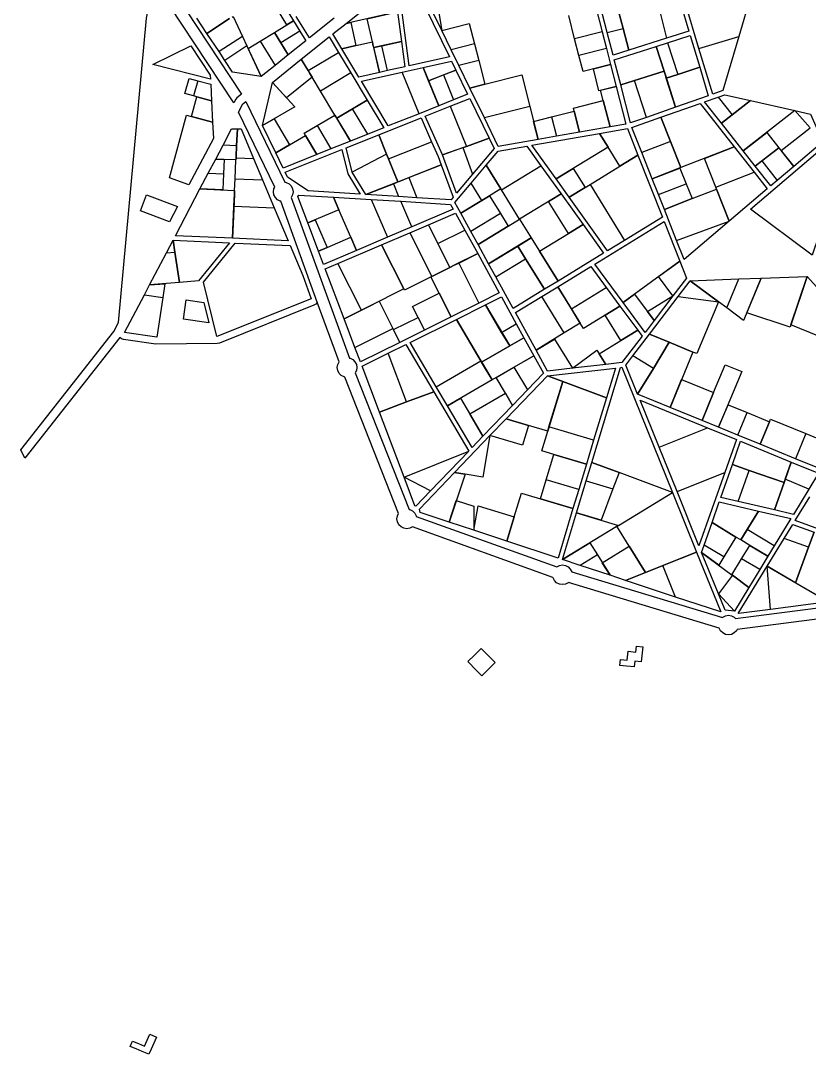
# Model space of a CAD drawing. Header units: inches. Extents: x 479068 to 481072, y 3926601 to 3928387.
# Drawn here: x 479737 to 480301, y 3926926 to 3927664 of the extents above; entities that cross this region are included whole.
import ezdxf

# ---------------------------------------------------------------- set-up
doc = ezdxf.new("R2010")
doc.units = ezdxf.units.IN
doc.header["$MEASUREMENT"] = 0

msp = doc.modelspace()

# ---------------------------------------------------------------- linework, layer by layer
for points in [[(479949.32, 3927462.99), (479949.18, 3927462.67), (479948.16, 3927461.53), (479946.84, 3927460.75), (479879.32, 3927433.7), (479877.66, 3927433.35), (479833.94, 3927432.93), (479810.88, 3927436.33), (479809.37, 3927436.81), (479808.15, 3927437.68), (479740.36, 3927351.52), (479737.36, 3927357.41), (479803.92, 3927442.01), (479807.25, 3927448.35), (479827.24, 3927665.92), (479830.71, 3927682.58), (479831.32, 3927684.13), (479832.41, 3927685.4), (479833.86, 3927686.24), (479835.5, 3927686.55), (479836.28, 3927686.44), (479825.19, 3927703.29)], [(479831.86, 3927707.71), (479895.2, 3927611.49), (479891.84, 3927608.81), (479891.06, 3927607.86), (479889.7, 3927605.29), (479825.19, 3927703.29)], [(480007.01, 3927691.73), (480014.64, 3927697.83), (480043.71, 3927638.22), (480015.05, 3927631.79), (480007.01, 3927691.73)], [(479969.82, 3927662), (480003.98, 3927689.31), (480006.54, 3927670.24)], [(480038.23, 3927657.01), (480025.15, 3927683.84)], [(480033.68, 3927684.27), (480038.23, 3927657.01)], [(480222, 3927644.15), (480212.13, 3927676.91), (480259.34, 3927682.92), (480250.41, 3927652.6)], [(479927.54, 3927660.97), (479920.04, 3927673.14), (479924.85, 3927676.07)], [(479924.85, 3927676.07), (479932.35, 3927663.9)], [(480193.01, 3927674.48), (480208.8, 3927676.49), (480214.78, 3927656.62), (480198.91, 3927651.56)], [(480193.01, 3927674.48), (480198.91, 3927651.56)], [(479870.47, 3927654.97), (479863.27, 3927665.91)], [(479888.44, 3927666.64), (479889.17, 3927667.12), (479895.82, 3927652.78)], [(479961.24, 3927665.73), (479943.73, 3927651.74), (479934.27, 3927667.1)], [(480006.54, 3927670.24), (479969.82, 3927662)], [(479988.65, 3927648.9), (479984.9, 3927665.38), (480006.54, 3927670.24)], [(480006.54, 3927670.24), (480009.36, 3927649.23)], [(480133.17, 3927651.16), (480128.91, 3927667.7)], [(480148.59, 3927672.7), (480152.85, 3927656.16)], [(480156.41, 3927655.64), (480152.88, 3927669.37), (480164.58, 3927670.86)], [(480167.76, 3927658.52), (480164.58, 3927670.86)], [(480164.58, 3927670.86), (480167.76, 3927658.52)], [(479886.62, 3927665.46), (479870.47, 3927654.97)], [(479870.47, 3927654.97), (479886.62, 3927665.46)], [(479918.74, 3927655.63), (479927.54, 3927660.97)], [(479927.54, 3927660.97), (479932.35, 3927663.9)], [(479932.35, 3927663.9), (479927.54, 3927660.97), (479927.54, 3927660.97)], [(479932.35, 3927663.9), (479936.91, 3927656.5)], [(479966.79, 3927644), (479960.47, 3927654.53), (479969.82, 3927662)], [(479969.82, 3927662), (479973.19, 3927662.76), (479976.94, 3927646.28)], [(480038.23, 3927657.01), (480057.81, 3927661.99), (480061.54, 3927647.47)], [(480156.41, 3927655.64), (480167.76, 3927658.52)], [(480167.76, 3927658.52), (480167.76, 3927658.52)], [(480171.78, 3927642.92), (480167.76, 3927658.52)], [(480167.76, 3927658.52), (480171.78, 3927642.92)], [(479879.07, 3927641.9), (479870.47, 3927654.97)], [(479895.82, 3927652.78), (479879.07, 3927641.9)], [(479895.82, 3927652.78), (479898.99, 3927645.96)], [(479908.48, 3927649.38), (479918.74, 3927655.63)], [(479918.74, 3927655.63), (479928.59, 3927639.64)], [(479923.3, 3927648.22), (479918.74, 3927655.63)], [(479936.91, 3927656.5), (479923.3, 3927648.22)], [(479936.91, 3927656.5), (479941.13, 3927649.66), (479928.59, 3927639.64)], [(479937.88, 3927636.48), (479957.85, 3927652.44), (479964.56, 3927641.27)], [(480044.94, 3927643.25), (480038.23, 3927657.01)], [(480152.85, 3927656.16), (480133.17, 3927651.16)], [(480136.27, 3927639.12), (480133.17, 3927651.16)], [(480152.85, 3927656.16), (480155.95, 3927644.12)], [(480171.78, 3927642.92), (480160.6, 3927639.36), (480156.41, 3927655.64)], [(480198.91, 3927651.56), (480171.78, 3927642.92)], [(480199.57, 3927648.31), (480215.73, 3927653.45), (480222.58, 3927630.69)], [(480222, 3927644.15), (480250.41, 3927652.6)], [(480250.41, 3927652.6), (480239.06, 3927614.02), (480231.83, 3927611.49), (480222, 3927644.15)], [(479858.94, 3927646.11), (479872.85, 3927624.98), (479872.98, 3927622.2), (479831.85, 3927632.6), (479858.94, 3927646.11)], [(479898.99, 3927645.96), (479883.16, 3927635.68)], [(479898.99, 3927645.96), (479909.14, 3927624.09)], [(479909.14, 3927624.09), (479899.84, 3927644.13), (479908.48, 3927649.38)], [(479908.48, 3927649.38), (479919.14, 3927632.08)], [(479928.59, 3927639.64), (479923.3, 3927648.22)], [(479976.94, 3927646.28), (479976.94, 3927646.28), (479966.79, 3927644)], [(479966.79, 3927644), (479976.94, 3927646.28)], [(479993.63, 3927626.99), (479978.99, 3927623.71), (479966.79, 3927644)], [(479976.94, 3927646.28), (479988.65, 3927648.9)], [(479988.65, 3927648.9), (479988.65, 3927648.9), (479989.09, 3927646.93)], [(479989.09, 3927646.93), (479988.65, 3927648.9)], [(479989.09, 3927646.93), (479993.63, 3927626.99)], [(479989.58, 3927644.8), (479989.09, 3927646.93)], [(480009.36, 3927649.23), (479989.58, 3927644.8)], [(479989.58, 3927644.8), (479995.5, 3927646.12)], [(479993.63, 3927626.99), (479989.58, 3927644.8)], [(479995.5, 3927646.12), (480009.36, 3927649.23)], [(479999.54, 3927628.32), (479995.5, 3927646.12)], [(480009.36, 3927649.23), (480011.79, 3927631.06), (479999.54, 3927628.32)], [(480061.54, 3927647.47), (480044.94, 3927643.25)], [(480061.54, 3927647.47), (480064.63, 3927635.48)], [(480155.95, 3927644.12), (480136.27, 3927639.12)], [(480155.95, 3927644.12), (480158.89, 3927632.68)], [(480166.08, 3927618.08), (480161.43, 3927636.16), (480191.32, 3927645.68)], [(480191.32, 3927645.68), (480199.57, 3927648.31)], [(480197.05, 3927627.95), (480191.32, 3927645.68)], [(480191.32, 3927645.68), (480197.05, 3927627.95)], [(480199.57, 3927648.31), (480206.88, 3927625.68)], [(479883.16, 3927635.68), (479879.07, 3927641.9)], [(479917.23, 3927619.97), (479937.88, 3927636.48)], [(479928.59, 3927639.64), (479919.14, 3927632.08)], [(479937.88, 3927636.48), (479944.06, 3927626.19)], [(479942.77, 3927628.35), (479937.88, 3927636.48)], [(479942.77, 3927628.35), (479964.56, 3927641.27)], [(479964.56, 3927641.27), (479973.34, 3927626.67)], [(480050.48, 3927631.89), (480044.94, 3927643.25)], [(480158.89, 3927632.68), (480139.22, 3927627.69), (480136.27, 3927639.12)], [(479909.14, 3927624.09), (479888.68, 3927627.31), (479883.16, 3927635.68)], [(479919.14, 3927632.08), (479909.14, 3927624.09)], [(480009.96, 3927627.27), (480024.97, 3927630.63)], [(480024.97, 3927630.63), (480045.19, 3927635.17), (480048.31, 3927628.77)], [(480024.97, 3927630.63), (480036.08, 3927603.21)], [(480028.87, 3927621), (480024.97, 3927630.63)], [(480048.31, 3927628.77), (480028.87, 3927621)], [(480039.47, 3927625.24), (480048.31, 3927628.77)], [(480048.31, 3927628.77), (480056.74, 3927611.47), (480046.68, 3927607.45)], [(480064.63, 3927635.48), (480050.48, 3927631.89)], [(480058.31, 3927615.84), (480050.48, 3927631.89)], [(480064.63, 3927635.48), (480068.99, 3927618.55)], [(480162.91, 3927617.09), (480150.55, 3927613.96), (480146.54, 3927629.54), (480158.89, 3927632.68)], [(480158.89, 3927632.68), (480162.91, 3927617.09)], [(480222.58, 3927630.69), (480228.69, 3927610.4), (480205.35, 3927602.23)], [(480206.88, 3927625.68), (480222.58, 3927630.69)], [(480222.58, 3927630.69), (480206.88, 3927625.68)], [(479860.9, 3927610.3), (479854.76, 3927611.95), (479857.68, 3927622.66), (479863.84, 3927621.11)], [(479945.63, 3927623.59), (479927.32, 3927608.96), (479917.23, 3927619.97)], [(479944.06, 3927626.19), (479942.77, 3927628.35)], [(479945.63, 3927623.59), (479944.06, 3927626.19)], [(479944.06, 3927626.19), (479945.63, 3927623.59), (479945.63, 3927623.59)], [(479951.54, 3927613.75), (479945.63, 3927623.59)], [(479973.34, 3927626.67), (479951.54, 3927613.75)], [(479973.34, 3927626.67), (479985, 3927607.27)], [(480022, 3927597.58), (479999.98, 3927588.78), (479980.78, 3927620.73), (480009.96, 3927627.27)], [(479999.54, 3927628.32), (479993.63, 3927626.99)], [(480022, 3927597.58), (480009.96, 3927627.27)], [(480028.87, 3927621), (480039.47, 3927625.24)], [(480039.47, 3927625.24), (480046.68, 3927607.45)], [(480068.99, 3927618.55), (480095.33, 3927625.25), (480101.13, 3927602.74)], [(480197.05, 3927627.95), (480166.08, 3927618.08)], [(480175.99, 3927621.24), (480197.05, 3927627.95)], [(480197.05, 3927627.95), (480197.05, 3927627.95)], [(480197.77, 3927625.7), (480197.05, 3927627.95)], [(480197.05, 3927627.95), (480197.77, 3927625.7)], [(480197.77, 3927625.7), (480205.35, 3927602.23)], [(480198.63, 3927623.06), (480197.77, 3927625.7)], [(480206.88, 3927625.68), (480198.63, 3927623.06)], [(480198.63, 3927623.06), (480206.88, 3927625.68)], [(480205.35, 3927602.23), (480198.63, 3927623.06)], [(480206.88, 3927625.68), (480206.88, 3927625.68)], [(479863.84, 3927621.11), (479860.9, 3927610.3)], [(479863.84, 3927621.11), (479873.15, 3927618.75), (479873.74, 3927606.85)], [(479917.23, 3927619.97), (479933.3, 3927602.43), (479910.19, 3927589.08)], [(479910.19, 3927589.08), (479917.23, 3927619.97)], [(480036.08, 3927603.21), (480028.87, 3927621)], [(480068.99, 3927618.55), (480068.99, 3927618.55), (480058.31, 3927615.84)], [(480058.31, 3927615.84), (480068.99, 3927618.55)], [(480068.71, 3927594.51), (480058.31, 3927615.84)], [(480153.58, 3927607.06), (480151.73, 3927614.26), (480162.91, 3927617.09)], [(480162.91, 3927617.09), (480169.86, 3927590.11), (480158.46, 3927588.12)], [(480166.08, 3927618.08), (480175.99, 3927621.24)], [(480184.48, 3927594.93), (480173.07, 3927590.94), (480166.08, 3927618.08)], [(480184.48, 3927594.93), (480175.99, 3927621.24)], [(479874.5, 3927591.55), (479859.45, 3927595.6), (479863.28, 3927609.67)], [(479863.28, 3927609.67), (479860.9, 3927610.3)], [(479863.28, 3927609.67), (479863.28, 3927609.67), (479873.74, 3927606.85)], [(479873.74, 3927606.85), (479863.28, 3927609.67)], [(479873.74, 3927606.85), (479874.5, 3927591.55)], [(479961.94, 3927596.44), (479951.54, 3927613.75)], [(479985, 3927607.27), (479963.2, 3927594.34)], [(479974.54, 3927601.07), (479985, 3927607.27)], [(479985, 3927607.27), (479996.86, 3927587.53), (479985.43, 3927582.96)], [(480046.68, 3927607.45), (480036.08, 3927603.21)], [(480044.21, 3927602.91), (480058.19, 3927608.5), (480072.1, 3927579.98)], [(480132.82, 3927599.4), (480132.25, 3927601.63), (480153.58, 3927607.06)], [(480153.58, 3927607.06), (480153.58, 3927607.06), (480158.46, 3927588.12)], [(480158.46, 3927588.12), (480153.58, 3927607.06)], [(480238.01, 3927590.79), (480226.06, 3927605.98), (480235.82, 3927609.39)], [(480235.82, 3927609.39), (480240.51, 3927611.03), (480258.78, 3927606.92)], [(480235.82, 3927609.39), (480245.73, 3927596.79)], [(480245.73, 3927596.79), (480258.78, 3927606.92)], [(480258.78, 3927606.92), (480245.73, 3927596.79)], [(480258.78, 3927606.92), (480290.53, 3927599.77)], [(479949.32, 3927462.99), (479923.17, 3927535.08), (479922.82, 3927535.14), (479920.87, 3927536.13), (479919.32, 3927537.68), (479918.33, 3927539.63), (479917.99, 3927541.8), (479918.33, 3927543.96), (479918.93, 3927545.14), (479893.03, 3927598.71), (479896.08, 3927604.52), (479898.26, 3927606.26), (479926.13, 3927548.61), (479927.15, 3927548.45), (479929.1, 3927547.46), (479930.65, 3927545.91), (479931.64, 3927543.96), (479931.99, 3927541.8), (479931.64, 3927539.63), (479930.7, 3927537.78), (479972.38, 3927422.9), (479972.72, 3927422.85), (479974.67, 3927421.85), (479976.22, 3927420.3), (479977.21, 3927418.35), (479977.56, 3927416.19), (479977.21, 3927414.03), (479976.37, 3927412.36), (480014.87, 3927314.8), (480015.39, 3927314.71), (480017.34, 3927313.72), (480018.89, 3927312.17), (480019.89, 3927310.22), (480019.94, 3927309.9), (480120.37, 3927273.86), (480122.24, 3927274.81), (480124.41, 3927275.16), (480126.57, 3927274.81), (480128.52, 3927273.82), (480130.07, 3927272.27), (480131.06, 3927270.32), (480238.82, 3927237.7), (480239, 3927237.88), (480240.95, 3927238.88), (480243.12, 3927239.22), (480245.28, 3927238.88), (480247.23, 3927237.88), (480248.2, 3927236.91), (480334.75, 3927248.09)], [(479963.2, 3927594.34), (479974.54, 3927601.07)], [(479985.43, 3927582.96), (479974.54, 3927601.07)], [(480036.08, 3927603.21), (480022, 3927597.58)], [(480038.81, 3927568.18), (480026.49, 3927595.82), (480044.21, 3927602.91)], [(480044.21, 3927602.91), (480055.84, 3927574.22)], [(480101.13, 3927602.74), (480068.71, 3927594.51)], [(480101.13, 3927602.74), (480107.19, 3927579.21)], [(480116.6, 3927595.28), (480132.82, 3927599.4)], [(480132.82, 3927599.4), (480132.82, 3927599.4), (480136.7, 3927584.34)], [(480136.7, 3927584.34), (480132.82, 3927599.4)], [(480205.35, 3927602.23), (480184.48, 3927594.93)], [(480194.87, 3927595.07), (480222.75, 3927604.82), (480247.12, 3927573.85)], [(480290.53, 3927599.77), (480253.54, 3927571.05)], [(480301.43, 3927587.52), (480290.53, 3927599.77)], [(480290.53, 3927599.77), (480301.61, 3927597.27), (480310.4, 3927577.43)], [(479874.5, 3927591.55), (479875.07, 3927579.9), (479857.59, 3927546.63), (479843.68, 3927551.86), (479855.85, 3927596.56), (479874.5, 3927591.55)], [(479910.19, 3927589.08), (479918.47, 3927593.87), (479929.33, 3927575.33)], [(479949.17, 3927589.06), (479961.94, 3927596.44)], [(479961.94, 3927596.44), (479961.94, 3927596.44), (479962.59, 3927595.36)], [(479962.59, 3927595.36), (479961.94, 3927596.44)], [(479962.59, 3927595.36), (479973.03, 3927578)], [(479963.2, 3927594.34), (479962.59, 3927595.36)], [(479973.03, 3927578), (479963.2, 3927594.34)], [(479993.21, 3927582.51), (480023.41, 3927594.59), (480031, 3927577.54)], [(480107.19, 3927579.21), (480078.59, 3927574.24), (480068.71, 3927594.51)], [(480107.19, 3927579.21), (480103.88, 3927592.04), (480116.6, 3927595.28)], [(480116.6, 3927595.28), (480120.15, 3927581.47)], [(480181.19, 3927569.82), (480174.09, 3927587.8), (480194.87, 3927595.07)], [(480201.69, 3927577.82), (480194.87, 3927595.07)], [(480194.87, 3927595.07), (480201.69, 3927577.82)], [(480245.73, 3927596.79), (480238.01, 3927590.79)], [(480238.01, 3927590.79), (480245.73, 3927596.79)], [(480245.73, 3927596.79), (480245.73, 3927596.79)], [(479881.95, 3927575.16), (479888.05, 3927586.76), (479892.22, 3927586.69)], [(479891.67, 3927574.72), (479892.22, 3927586.69)], [(479892.22, 3927586.69), (479891.67, 3927574.72)], [(479892.22, 3927586.69), (479894.81, 3927586.65), (479903.73, 3927565.49)], [(479919.56, 3927569.68), (479910.19, 3927589.08)], [(479940.97, 3927582.05), (479939.98, 3927583.75), (479949.17, 3927589.06)], [(479949.17, 3927589.06), (479958.94, 3927572.36)], [(480158.46, 3927588.12), (480136.7, 3927584.34)], [(480151.03, 3927583.48), (480170.86, 3927586.93), (480178.39, 3927567.87)], [(480253.54, 3927571.05), (480238.01, 3927590.79)], [(480289.69, 3927559.85), (480280.62, 3927571.36), (480301.43, 3927587.52)], [(479929.33, 3927575.33), (479940.97, 3927582.05)], [(479940.97, 3927582.05), (479940.97, 3927582.05), (479948.98, 3927568.38)], [(479948.98, 3927568.38), (479940.97, 3927582.05)], [(479973.03, 3927578), (479958.94, 3927572.36)], [(479974.26, 3927555.85), (479970.03, 3927573.24), (479993.21, 3927582.51)], [(479985.43, 3927582.96), (479973.03, 3927578)], [(479998.86, 3927568.57), (479993.21, 3927582.51)], [(479993.21, 3927582.51), (479998.86, 3927568.57)], [(480000.21, 3927565.23), (480031, 3927577.54)], [(480031, 3927577.54), (480035.73, 3927566.95), (480037.9, 3927560.98)], [(480055.84, 3927574.22), (480072.1, 3927579.98)], [(480072.1, 3927579.98), (480055.84, 3927574.22)], [(480072.1, 3927579.98), (480075.68, 3927572.64), (480060.25, 3927554.33)], [(480119.89, 3927551), (480102.61, 3927575.07), (480151.03, 3927583.48)], [(480120.15, 3927581.47), (480107.19, 3927579.21)], [(480136.7, 3927584.34), (480120.15, 3927581.47)], [(480157.07, 3927573.73), (480151.03, 3927583.48)], [(480151.03, 3927583.48), (480157.07, 3927573.73), (480157.07, 3927573.73)], [(480201.69, 3927577.82), (480181.19, 3927569.82)], [(480201.69, 3927577.82), (480201.69, 3927577.82)], [(480209.12, 3927559.03), (480201.69, 3927577.82)], [(480201.69, 3927577.82), (480209.12, 3927559.03)], [(480253.54, 3927571.05), (480270.5, 3927584.22), (480279.16, 3927573.22)], [(480310.4, 3927577.43), (480289.69, 3927559.85)], [(479876.7, 3927565.16), (479881.95, 3927575.16)], [(479891.67, 3927574.72), (479881.95, 3927575.16)], [(479891.67, 3927574.72), (479891.32, 3927567.05)], [(479891.32, 3927567.05), (479891.67, 3927574.72)], [(479891.67, 3927574.72), (479891.67, 3927574.72)], [(479929.33, 3927575.33), (479929.33, 3927575.33), (479919.56, 3927569.68)], [(479919.56, 3927569.68), (479929.33, 3927575.33)], [(479948.98, 3927568.38), (479924.86, 3927558.73), (479919.56, 3927569.68)], [(479971.15, 3927554.59), (479979.85, 3927540.07), (479942.74, 3927542.36), (479928.02, 3927552.2), (479926.3, 3927555.75), (479966.91, 3927572), (479971.15, 3927554.59)], [(479958.94, 3927572.36), (479948.98, 3927568.38)], [(480054.51, 3927573.75), (480038.81, 3927568.18)], [(480038.81, 3927568.18), (480053.32, 3927573.33)], [(480053.32, 3927573.33), (480054.51, 3927573.75)], [(480053.32, 3927573.33), (480060.25, 3927554.33)], [(480055.84, 3927574.22), (480054.51, 3927573.75)], [(480054.51, 3927573.75), (480055.84, 3927574.22)], [(480055.84, 3927574.22), (480055.84, 3927574.22)], [(480069.98, 3927560.74), (480078.52, 3927570.88), (480098.98, 3927574.44), (480109.1, 3927560.34)], [(480157.07, 3927573.73), (480119.89, 3927551)], [(480165.57, 3927560.03), (480157.07, 3927573.73)], [(480188.62, 3927551.04), (480181.19, 3927569.82)], [(480247.12, 3927573.85), (480209.12, 3927559.03)], [(480234.03, 3927545.09), (480225.93, 3927565.59), (480247.12, 3927573.85)], [(480247.12, 3927573.85), (480261.36, 3927555.76)], [(480262.2, 3927560.05), (480253.54, 3927571.05)], [(480258.84, 3927529.33), (480311.8, 3927574.27), (480321.66, 3927552), (480302.92, 3927496.49), (480258.84, 3927529.33)], [(480279.16, 3927573.22), (480262.2, 3927560.05)], [(480267.01, 3927563.78), (480279.16, 3927573.22)], [(480279.16, 3927573.22), (480289.69, 3927559.85)], [(479871.36, 3927555), (479876.7, 3927565.16)], [(479882.83, 3927564.88), (479876.7, 3927565.16)], [(479876.7, 3927565.16), (479882.83, 3927564.88), (479882.83, 3927564.88)], [(479882.83, 3927564.88), (479882.35, 3927554.51)], [(479891.2, 3927564.51), (479882.83, 3927564.88)], [(479890.59, 3927551.11), (479891.2, 3927564.51)], [(479891.2, 3927564.51), (479891.25, 3927565.45)], [(479891.25, 3927565.45), (479891.2, 3927564.51), (479891.2, 3927564.51)], [(479891.32, 3927567.05), (479891.25, 3927565.45)], [(479891.25, 3927565.45), (479891.27, 3927566.05)], [(479891.27, 3927566.05), (479891.32, 3927567.05)], [(479891.27, 3927566.05), (479903.73, 3927565.49)], [(479903.73, 3927565.49), (479910.17, 3927550.22)], [(479998.86, 3927568.57), (479974.26, 3927555.85)], [(479998.86, 3927568.57), (479998.86, 3927568.57)], [(479999.48, 3927567.04), (479998.86, 3927568.57)], [(479998.86, 3927568.57), (479999.48, 3927567.04)], [(479999.48, 3927567.04), (480006.86, 3927548.83)], [(480000.21, 3927565.23), (479999.48, 3927567.04)], [(480006.86, 3927548.83), (480000.21, 3927565.23)], [(480060.25, 3927554.33), (480048.81, 3927540.75), (480038.81, 3927568.18)], [(480165.57, 3927560.03), (480178.39, 3927567.87)], [(480178.39, 3927567.87), (480165.57, 3927560.03), (480165.57, 3927560.03)], [(480178.39, 3927567.87), (480195.89, 3927523.61), (480168.87, 3927507.09)], [(480262.2, 3927560.05), (480267.01, 3927563.78)], [(480267.01, 3927563.78), (480277.95, 3927549.88)], [(479865.49, 3927543.83), (479871.36, 3927555)], [(479871.36, 3927555), (479882.35, 3927554.51)], [(479983.87, 3927539.82), (479974.26, 3927555.85)], [(480037.9, 3927560.98), (480007.83, 3927549.21)], [(480014.75, 3927551.92), (480037.9, 3927560.98)], [(480037.9, 3927560.98), (480046.34, 3927537.82), (480044.87, 3927536.07), (480020.45, 3927537.57)], [(480059.25, 3927548), (480069.98, 3927560.74)], [(480080.42, 3927543.89), (480069.98, 3927560.74)], [(480069.98, 3927560.74), (480080.42, 3927543.89), (480080.42, 3927543.89)], [(480080.91, 3927543.1), (480109.1, 3927560.34)], [(480109.1, 3927560.34), (480123.46, 3927540.35)], [(480119.89, 3927551), (480132.15, 3927558.5), (480140.65, 3927544.79)], [(480144.17, 3927546.95), (480165.57, 3927560.03)], [(480209.12, 3927559.03), (480188.62, 3927551.04)], [(480188.62, 3927551.04), (480208.42, 3927558.76), (480212.86, 3927547.54)], [(480234.03, 3927545.09), (480261.36, 3927555.76)], [(480261.36, 3927555.76), (480270.78, 3927543.8), (480243.65, 3927520.77)], [(480277.95, 3927549.88), (480273.3, 3927545.94), (480262.2, 3927560.05)], [(480289.69, 3927559.85), (480277.95, 3927549.88)], [(479882.35, 3927554.51), (479881.83, 3927543.1), (479865.49, 3927543.83)], [(479890.21, 3927542.72), (479890.59, 3927551.11)], [(479890.59, 3927551.11), (479910.17, 3927550.22)], [(479910.17, 3927550.22), (479918.59, 3927530.28)], [(480005.94, 3927548.47), (479983.87, 3927539.82)], [(479983.87, 3927539.82), (480003.63, 3927547.56)], [(480003.63, 3927547.56), (480005.94, 3927548.47)], [(480003.63, 3927547.56), (480007.27, 3927538.38)], [(480006.86, 3927548.83), (480005.94, 3927548.47)], [(480005.94, 3927548.47), (480006.86, 3927548.83)], [(480006.86, 3927548.83), (480007.83, 3927549.21)], [(480007.83, 3927549.21), (480006.86, 3927548.83)], [(480006.86, 3927548.83), (480006.86, 3927548.83)], [(480007.83, 3927549.21), (480014.75, 3927551.92)], [(480014.75, 3927551.92), (480020.45, 3927537.57)], [(480051.86, 3927526.43), (480047.6, 3927534.17), (480059.25, 3927548)], [(480066.91, 3927535.63), (480059.25, 3927548)], [(480129.32, 3927537.87), (480119.89, 3927551)], [(480193.06, 3927539.81), (480188.62, 3927551.04)], [(480193.06, 3927539.81), (480212.86, 3927547.54)], [(480212.86, 3927547.54), (480217.06, 3927536.91)], [(479888.65, 3927508.53), (479847.91, 3927510.37), (479865.49, 3927543.83)], [(479865.49, 3927543.83), (479890.21, 3927542.72)], [(479890.21, 3927542.72), (479890.21, 3927542.72), (479890.07, 3927539.75)], [(479890.07, 3927539.75), (479890.21, 3927542.72)], [(480080.42, 3927543.89), (480070.4, 3927537.76)], [(480080.91, 3927543.1), (480080.42, 3927543.89)], [(480093.84, 3927522.24), (480080.91, 3927543.1)], [(480123.46, 3927540.35), (480093.85, 3927522.25)], [(480128.78, 3927511.86), (480114.51, 3927534.88), (480123.46, 3927540.35)], [(480123.46, 3927540.35), (480139.3, 3927518.3)], [(480140.65, 3927544.79), (480140.65, 3927544.79), (480129.32, 3927537.87)], [(480129.32, 3927537.87), (480140.65, 3927544.79)], [(480140.65, 3927544.79), (480144.17, 3927546.95)], [(480144.17, 3927546.95), (480168.87, 3927507.09)], [(480217.06, 3927536.91), (480234.56, 3927543.74)], [(480234.56, 3927543.74), (480234.03, 3927545.09)], [(480234.56, 3927543.74), (480234.56, 3927543.74), (480243.65, 3927520.77)], [(480243.65, 3927520.77), (480234.56, 3927543.74)], [(479822.87, 3927528.16), (479827.25, 3927539.63), (479849.52, 3927531.26), (479843.76, 3927520.31), (479822.87, 3927528.16)], [(479890.07, 3927539.75), (479888.65, 3927508.53)], [(479889.7, 3927531.58), (479890.07, 3927539.75)], [(479942.53, 3927519.5), (479935.38, 3927538.38), (479936.19, 3927539.45), (479960.92, 3927537.93)], [(479964.79, 3927529), (479960.92, 3927537.93)], [(479960.92, 3927537.93), (479964.79, 3927529), (479964.79, 3927529)], [(479960.92, 3927537.93), (479987.77, 3927536.28)], [(480007.27, 3927538.38), (479983.87, 3927539.82)], [(479987.77, 3927536.28), (479999.45, 3927509.27)], [(479987.77, 3927536.28), (480009.06, 3927534.97)], [(480020.45, 3927537.57), (480007.27, 3927538.38)], [(480016.95, 3927516.74), (480009.06, 3927534.97)], [(480009.06, 3927534.97), (480044.58, 3927532.78), (480046.47, 3927529.34), (480016.95, 3927516.74)], [(480066.91, 3927535.63), (480051.86, 3927526.43)], [(480051.86, 3927526.43), (480066.91, 3927535.63)], [(480066.91, 3927535.63), (480070.4, 3927537.76)], [(480070.4, 3927537.76), (480066.91, 3927535.63)], [(480066.91, 3927535.63), (480066.91, 3927535.63)], [(480070.4, 3927537.76), (480072.28, 3927538.92), (480080.16, 3927526.21)], [(480168.87, 3927507.09), (480156.75, 3927499.68), (480129.32, 3927537.87)], [(480197.26, 3927529.19), (480193.06, 3927539.81)], [(480217.06, 3927536.91), (480217.06, 3927536.91), (480197.26, 3927529.19)], [(480197.26, 3927529.19), (480217.06, 3927536.91)], [(479888.65, 3927508.53), (479889.7, 3927531.58)], [(479918.59, 3927530.28), (479928.52, 3927506.74), (479888.65, 3927508.53)], [(479889.7, 3927531.58), (479918.59, 3927530.28)], [(479964.79, 3927529), (479942.53, 3927519.5)], [(479973.33, 3927509.25), (479964.79, 3927529)], [(480028.68, 3927518.16), (480048.07, 3927526.43), (480054.65, 3927514.45)], [(480059.06, 3927513.3), (480051.86, 3927526.43)], [(480080.16, 3927526.21), (480059.06, 3927513.3)], [(480080.16, 3927526.21), (480085.7, 3927517.27)], [(480206.01, 3927507.06), (480197.26, 3927529.19)], [(479942.53, 3927519.5), (479947.8, 3927521.75), (479956.34, 3927502)], [(479950.15, 3927499.36), (479942.53, 3927519.5)], [(480015.32, 3927512.45), (480028.68, 3927518.16)], [(480028.68, 3927518.16), (480044.03, 3927487.7)], [(480035.38, 3927504.87), (480028.68, 3927518.16)], [(480085.7, 3927517.27), (480093.84, 3927522.24)], [(480093.84, 3927522.24), (480093.85, 3927522.25)], [(480093.85, 3927522.25), (480093.84, 3927522.24), (480093.84, 3927522.24)], [(480093.85, 3927522.25), (480093.86, 3927522.26), (480102.15, 3927508.89)], [(480139.3, 3927518.3), (480153.91, 3927497.94), (480121.29, 3927478)], [(480128.78, 3927511.86), (480139.3, 3927518.3)], [(480139.3, 3927518.3), (480128.78, 3927511.86), (480128.78, 3927511.86)], [(480167.78, 3927462.65), (480147.5, 3927490.15), (480197.13, 3927520.49), (480208.33, 3927492.16)], [(480206.01, 3927507.06), (480243.65, 3927520.77)], [(480243.65, 3927520.77), (480211.4, 3927493.41), (480206.01, 3927507.06)], [(479995.21, 3927503.87), (480015.32, 3927512.45)], [(480016.95, 3927516.74), (479999.45, 3927509.27)], [(480015.32, 3927512.45), (480031.04, 3927481.24)], [(480035.38, 3927504.87), (480054.65, 3927514.45)], [(480054.65, 3927514.45), (480063.91, 3927497.59)], [(480064.13, 3927504.08), (480059.06, 3927513.3)], [(480085.7, 3927517.27), (480085.7, 3927517.27), (480064.13, 3927504.08)], [(480064.13, 3927504.08), (480085.7, 3927517.27)], [(480121.29, 3927478), (480108.13, 3927499.24), (480128.78, 3927511.86)], [(479841.47, 3927498.12), (479846.21, 3927507.14)], [(479847.5, 3927498.6), (479846.21, 3927507.14)], [(479846.21, 3927507.14), (479847.5, 3927498.6)], [(479846.21, 3927507.14), (479886.59, 3927505.32), (479864.45, 3927478.05), (479850.77, 3927476.96)], [(479877.47, 3927438.34), (479868.06, 3927477.24), (479890.71, 3927505.14), (479929.94, 3927503.37), (479938.95, 3927482.01), (479944.98, 3927465.39), (479877.47, 3927438.34)], [(479956.34, 3927502), (479973.33, 3927509.25)], [(479964.01, 3927490.55), (479995.21, 3927503.87)], [(479973.33, 3927509.25), (479973.33, 3927509.25), (479977.39, 3927499.86)], [(479977.39, 3927499.86), (479973.33, 3927509.25)], [(479999.45, 3927509.27), (479977.39, 3927499.86)], [(480011.11, 3927472.33), (479995.21, 3927503.87)], [(479995.21, 3927503.87), (480011.11, 3927472.33), (480011.11, 3927472.33)], [(480044.03, 3927487.7), (480035.38, 3927504.87)], [(480071.71, 3927490.28), (480064.13, 3927504.08)], [(480102.15, 3927508.89), (480071.71, 3927490.28)], [(480092.49, 3927502.98), (480102.15, 3927508.89)], [(480102.15, 3927508.89), (480121.29, 3927478)], [(479829.46, 3927475.26), (479841.47, 3927498.12)], [(479841.47, 3927498.12), (479847.5, 3927498.6)], [(479847.5, 3927498.6), (479847.5, 3927498.6)], [(479850.77, 3927476.96), (479847.5, 3927498.6)], [(479847.5, 3927498.6), (479850.77, 3927476.96)], [(479956.34, 3927502), (479956.34, 3927502), (479950.15, 3927499.36)], [(479950.15, 3927499.36), (479956.34, 3927502)], [(479977.39, 3927499.86), (479953.78, 3927489.78), (479950.15, 3927499.36)], [(480063.91, 3927497.59), (480047.19, 3927489.27)], [(480050.35, 3927490.84), (480063.91, 3927497.59)], [(480063.91, 3927497.59), (480079.33, 3927469.53), (480064.75, 3927462.28)], [(480071.71, 3927490.28), (480092.49, 3927502.98)], [(480098.08, 3927493.96), (480092.49, 3927502.98)], [(480092.49, 3927502.98), (480098.08, 3927493.96)], [(479968.42, 3927451.11), (479954.95, 3927486.69), (479964.01, 3927490.55)], [(479980.78, 3927457.26), (479964.01, 3927490.55)], [(480044.03, 3927487.7), (480047.19, 3927489.27)], [(480047.19, 3927489.27), (480044.03, 3927487.7)], [(480047.19, 3927489.27), (480050.35, 3927490.84)], [(480050.35, 3927490.84), (480064.75, 3927462.28)], [(480076.83, 3927480.97), (480071.71, 3927490.28)], [(480076.83, 3927480.97), (480098.08, 3927493.96)], [(480098.08, 3927493.96), (480098.08, 3927493.96)], [(480111.64, 3927472.09), (480098.08, 3927493.96)], [(480098.08, 3927493.96), (480111.64, 3927472.09)], [(480121.06, 3927473.98), (480144.66, 3927488.41), (480155.8, 3927473.31)], [(480208.33, 3927492.16), (480167.78, 3927462.65)], [(480203.34, 3927467.36), (480193.18, 3927481.14), (480208.33, 3927492.16)], [(480208.33, 3927492.16), (480213.08, 3927480.13), (480203.34, 3927467.36)], [(480030.76, 3927481.11), (480011.51, 3927471.53), (480011.11, 3927472.33)], [(480036.37, 3927469.29), (480030.49, 3927480.97), (480030.76, 3927481.11)], [(480031.04, 3927481.24), (480030.76, 3927481.11)], [(480030.76, 3927481.11), (480031.04, 3927481.24)], [(480031.04, 3927481.24), (480044.03, 3927487.7)], [(480044.03, 3927487.7), (480031.04, 3927481.24)], [(480031.04, 3927481.24), (480031.04, 3927481.24)], [(480044.03, 3927487.7), (480044.03, 3927487.7)], [(480299.38, 3927481.28), (480287.2, 3927445.05), (480256.17, 3927455.34), (480266.44, 3927480.09)], [(480266.44, 3927480.09), (480299.38, 3927481.28)], [(480308.09, 3927438.3), (480287.74, 3927446.64), (480299.38, 3927481.28)], [(480299.38, 3927481.28), (480317.56, 3927461.11)], [(479825.78, 3927468.26), (479829.46, 3927475.26)], [(479850.77, 3927476.96), (479829.46, 3927475.26)], [(479829.46, 3927475.26), (479840.39, 3927476.13), (479838.92, 3927466.32)], [(480111.64, 3927472.09), (480089.23, 3927458.39), (480076.83, 3927480.97)], [(480109.62, 3927466.99), (480121.06, 3927473.98)], [(480121.29, 3927478), (480111.64, 3927472.09)], [(480121.06, 3927473.98), (480136.03, 3927449.82)], [(480130.91, 3927458.09), (480121.06, 3927473.98)], [(480207.26, 3927467.03), (480215.82, 3927478.25)], [(480215.82, 3927478.25), (480250.51, 3927479.51)], [(480235.89, 3927463.26), (480215.82, 3927478.25)], [(480215.82, 3927478.25), (480235.89, 3927463.26)], [(480266.44, 3927480.09), (480253.88, 3927449.83), (480241.9, 3927458.77)], [(480241.9, 3927458.77), (480250.51, 3927479.51)], [(480250.51, 3927479.51), (480266.44, 3927480.09)], [(479838.92, 3927466.32), (479834.67, 3927437.88), (479811.61, 3927441.28), (479825.78, 3927468.26)], [(479825.78, 3927468.26), (479838.92, 3927466.32)], [(480011.11, 3927472.33), (479986.02, 3927459.86)], [(480021.33, 3927452.05), (480017.39, 3927459.86), (480036.37, 3927469.29)], [(480036.37, 3927469.29), (480036.37, 3927469.29), (480044.88, 3927452.4)], [(480044.88, 3927452.4), (480036.37, 3927469.29)], [(480069.49, 3927460.94), (480080.92, 3927466.63), (480091.47, 3927447.43)], [(480105.61, 3927428.56), (480090.82, 3927455.49), (480109.62, 3927466.99)], [(480125.79, 3927440.89), (480109.62, 3927466.99)], [(480130.91, 3927458.09), (480155.8, 3927473.31)], [(480155.8, 3927473.31), (480165.55, 3927460.09)], [(480167.78, 3927462.65), (480176.01, 3927468.64), (480189.93, 3927449.78)], [(480189.93, 3927449.78), (480185.16, 3927456.25), (480203.34, 3927467.36)], [(480186.65, 3927440.01), (480207.26, 3927467.03)], [(480203.34, 3927467.36), (480189.93, 3927449.78)], [(480207.26, 3927467.03), (480235.89, 3927463.26)], [(479868.14, 3927462.77), (479871.69, 3927448.12), (479853.66, 3927450.78), (479855.72, 3927464.6), (479868.14, 3927462.77)], [(479964.84, 3927420.21), (479949.32, 3927462.99), (479949.32, 3927462.99)], [(479964.84, 3927420.21), (479949.32, 3927462.99)], [(479980.78, 3927457.26), (479986.02, 3927459.86)], [(479986.02, 3927459.86), (479980.78, 3927457.26)], [(479986.02, 3927459.86), (479993.48, 3927463.57), (480003.34, 3927444.01)], [(480064.75, 3927462.28), (480044.88, 3927452.4)], [(480048.69, 3927450.6), (480069.49, 3927460.94)], [(480069.49, 3927460.94), (480086.77, 3927431.62)], [(480081.03, 3927441.36), (480069.49, 3927460.94)], [(480165.55, 3927460.09), (480139.53, 3927444.18), (480137.23, 3927447.89)], [(480166.19, 3927435.58), (480155, 3927453.64), (480165.55, 3927460.09)], [(480165.55, 3927460.09), (480178.21, 3927442.93)], [(480189.93, 3927449.78), (480183.5, 3927441.34), (480167.78, 3927462.65)], [(480235.89, 3927463.26), (480220.49, 3927426.15), (480217.74, 3927427.28)], [(480235.89, 3927463.26), (480235.89, 3927463.26)], [(480235.89, 3927463.26), (480235.89, 3927463.26)], [(480235.89, 3927463.26), (480235.89, 3927463.26)], [(480241.9, 3927458.77), (480235.89, 3927463.26)], [(479980.78, 3927457.26), (479968.42, 3927451.11)], [(479968.42, 3927451.11), (479980.78, 3927457.26)], [(479980.78, 3927457.26), (479980.78, 3927457.26)], [(480008.28, 3927434.2), (480003.7, 3927443.28), (480021.33, 3927452.05)], [(480021.33, 3927452.05), (480021.33, 3927452.05), (480025.91, 3927442.96)], [(480025.91, 3927442.96), (480021.33, 3927452.05)], [(480044.88, 3927452.4), (480025.91, 3927442.96)], [(480136.03, 3927449.82), (480130.91, 3927458.09)], [(479976.22, 3927430.53), (479968.42, 3927451.11)], [(480034.25, 3927402.51), (480015.6, 3927434.15), (480048.69, 3927450.6)], [(480066.12, 3927421.04), (480048.69, 3927450.6)], [(480048.69, 3927450.6), (480066.12, 3927421.04)], [(480081.03, 3927441.36), (480091.47, 3927447.43)], [(480091.47, 3927447.43), (480096.91, 3927437.52)], [(480137.23, 3927447.89), (480125.79, 3927440.89)], [(480137.23, 3927447.89), (480136.03, 3927449.82)], [(480136.03, 3927449.82), (480137.23, 3927447.89), (480137.23, 3927447.89)], [(479976.22, 3927430.53), (480003.34, 3927444.01)], [(480003.34, 3927444.01), (480008.28, 3927434.2)], [(480025.91, 3927442.96), (480008.28, 3927434.2)], [(480086.77, 3927431.62), (480081.03, 3927441.36)], [(480086.77, 3927431.62), (480096.91, 3927437.52)], [(480096.91, 3927437.52), (480086.77, 3927431.62)], [(480096.91, 3927437.52), (480103.96, 3927424.68)], [(480125.79, 3927440.89), (480105.61, 3927428.56)], [(480178.21, 3927442.93), (480181.41, 3927438.6), (480167, 3927419.71), (480155.51, 3927418.4)], [(480166.19, 3927435.58), (480178.21, 3927442.93)], [(480178.21, 3927442.93), (480166.19, 3927435.58), (480166.19, 3927435.58)], [(480174.79, 3927424.46), (480186.65, 3927440.01)], [(480200.78, 3927434.22), (480186.65, 3927440.01)], [(480186.65, 3927440.01), (480200.78, 3927434.22)], [(480008.28, 3927434.2), (479980.13, 3927420.2), (479976.22, 3927430.53)], [(479999.99, 3927426.39), (480012.62, 3927432.67), (480032.55, 3927398.86)], [(480086.77, 3927431.62), (480066.74, 3927419.97)], [(480066.74, 3927419.97), (480086.77, 3927431.62)], [(480086.77, 3927431.62), (480086.77, 3927431.62)], [(480105.61, 3927428.56), (480118.67, 3927436.54), (480131.6, 3927415.66)], [(480155.51, 3927418.4), (480150.72, 3927426.12), (480166.19, 3927435.58)], [(480189.41, 3927415.64), (480200.78, 3927434.22)], [(480200.78, 3927434.22), (480189.41, 3927415.64)], [(480200.78, 3927434.22), (480200.78, 3927434.22)], [(480217.74, 3927427.28), (480200.78, 3927434.22)], [(480200.78, 3927434.22), (480217.74, 3927427.28), (480217.74, 3927427.28)], [(479993.7, 3927384.35), (479981.3, 3927417.1), (479999.99, 3927426.39)], [(480013.15, 3927391.62), (479999.99, 3927426.39)], [(480103.96, 3927424.68), (480074.18, 3927407.36)], [(480089.82, 3927416.46), (480103.96, 3927424.68)], [(480103.96, 3927424.68), (480110.85, 3927412.13), (480099.4, 3927400.2)], [(480131.6, 3927415.66), (480113.81, 3927413.63), (480105.61, 3927428.56)], [(480131.6, 3927415.66), (480149.14, 3927428.66), (480155.51, 3927418.4)], [(480178.15, 3927397.23), (480169.78, 3927417.9), (480174.79, 3927424.46)], [(480189.41, 3927415.64), (480174.79, 3927424.46)], [(480217.74, 3927427.28), (480201.33, 3927387.74)], [(480335.77, 3927240.16), (480249.22, 3927228.98), (480248.78, 3927228.1), (480247.23, 3927226.56), (480245.28, 3927225.56), (480243.12, 3927225.22), (480240.95, 3927225.56), (480239, 3927226.56), (480237.45, 3927228.1), (480236.46, 3927230.06), (480128.71, 3927262.68), (480128.52, 3927262.49), (480126.57, 3927261.5), (480124.41, 3927261.16), (480122.24, 3927261.5), (480120.29, 3927262.49), (480118.74, 3927264.04), (480117.75, 3927265.99), (480117.7, 3927266.31), (480017.27, 3927302.36), (480015.39, 3927301.4), (480013.23, 3927301.06), (480011.07, 3927301.4), (480009.11, 3927302.39), (480007.57, 3927303.94), (480006.57, 3927305.89), (480006.23, 3927308.06), (480006.57, 3927310.22), (480007.42, 3927311.88), (479968.91, 3927409.45), (479968.39, 3927409.53), (479966.44, 3927410.53), (479964.89, 3927412.07), (479963.9, 3927414.03), (479963.56, 3927416.19), (479963.9, 3927418.35), (479964.84, 3927420.21)], [(480034.25, 3927402.51), (480066.12, 3927421.04)], [(480066.12, 3927421.04), (480066.12, 3927421.04)], [(480066.56, 3927420.29), (480066.12, 3927421.04)], [(480066.12, 3927421.04), (480066.56, 3927420.29)], [(480066.56, 3927420.29), (480074.18, 3927407.36)], [(480066.74, 3927419.97), (480066.56, 3927420.29)], [(480074.18, 3927407.36), (480066.74, 3927419.97)], [(480083.68, 3927397.97), (480077.13, 3927409.08), (480089.82, 3927416.46)], [(480089.82, 3927416.46), (480099.4, 3927400.2)], [(480113.68, 3927410.29), (480162.3, 3927415.85), (480155.88, 3927394.58)], [(480155.51, 3927418.4), (480131.6, 3927415.66)], [(480145.4, 3927348.39), (480165.9, 3927416.26), (480166.82, 3927416.37), (480203, 3927326.95)], [(480189.41, 3927415.64), (480178.15, 3927397.23)], [(480178.15, 3927397.23), (480189.41, 3927415.64)], [(480189.41, 3927415.64), (480189.41, 3927415.64)], [(480232.5, 3927398.32), (480240.73, 3927418.14), (480252.58, 3927413.28), (480236.07, 3927373.51)], [(480074.18, 3927407.36), (480042.32, 3927388.83)], [(480084.26, 3927379.65), (480113.68, 3927410.29)], [(480124.62, 3927406.22), (480113.68, 3927410.29)], [(480113.68, 3927410.29), (480124.62, 3927406.22)], [(480201.33, 3927387.74), (480209.61, 3927407.69), (480232.5, 3927398.32)], [(480042.32, 3927388.83), (480034.25, 3927402.51)], [(480099.4, 3927400.2), (480088.84, 3927389.21)], [(480124.62, 3927406.22), (480114.21, 3927371.72)], [(480114.83, 3927373.8), (480124.62, 3927406.22)], [(480124.62, 3927406.22), (480124.62, 3927406.22)], [(480155.88, 3927394.58), (480124.62, 3927406.22)], [(480124.62, 3927406.22), (480155.88, 3927394.58)], [(480013.15, 3927391.62), (480032.55, 3927398.86)], [(480032.55, 3927398.86), (480013.15, 3927391.62)], [(480032.55, 3927398.86), (480057.49, 3927356.55)], [(480042.32, 3927388.83), (480051.66, 3927394.26), (480067.65, 3927367.13)], [(480067.65, 3927367.13), (480058.21, 3927383.16), (480083.68, 3927397.97)], [(480083.68, 3927397.97), (480083.68, 3927397.97), (480088.84, 3927389.21)], [(480088.84, 3927389.21), (480083.68, 3927397.97)], [(480155.88, 3927394.58), (480146.73, 3927364.3)], [(480201.33, 3927387.74), (480178.15, 3927397.23)], [(480193.47, 3927359.36), (480179.88, 3927392.95), (480228.13, 3927373.2)], [(480232.5, 3927398.32), (480232.5, 3927398.32), (480224.22, 3927378.36)], [(480224.22, 3927378.36), (480232.5, 3927398.32)], [(480013.15, 3927391.62), (479993.7, 3927384.35)], [(479993.7, 3927384.35), (480013.15, 3927391.62)], [(480013.15, 3927391.62), (480013.15, 3927391.62)], [(480067.65, 3927367.13), (480059.88, 3927359.04), (480042.32, 3927388.83)], [(480088.84, 3927389.21), (480067.65, 3927367.13)], [(480224.22, 3927378.36), (480201.33, 3927387.74)], [(480236.07, 3927373.51), (480242.76, 3927389.63), (480256.42, 3927384.03)], [(480011.32, 3927337.82), (479993.7, 3927384.35)], [(480072.69, 3927367.6), (480084.26, 3927379.65)], [(480100.25, 3927374.89), (480084.26, 3927379.65)], [(480084.26, 3927379.65), (480100.25, 3927374.89), (480100.25, 3927374.89)], [(480236.07, 3927373.51), (480224.22, 3927378.36)], [(480249.74, 3927367.92), (480256.42, 3927384.03)], [(480256.42, 3927384.03), (480272.45, 3927377.47)], [(480272.45, 3927377.47), (480273.23, 3927379.35), (480298.34, 3927369.07)], [(480100.25, 3927374.89), (480095.95, 3927360.67), (480072.69, 3927367.6)], [(480113.93, 3927370.81), (480100.25, 3927374.89)], [(480118.21, 3927354.04), (480109.64, 3927356.59), (480113.93, 3927370.81)], [(480113.93, 3927370.81), (480114.21, 3927371.72)], [(480114.21, 3927371.72), (480113.93, 3927370.81), (480113.93, 3927370.81)], [(480114.21, 3927371.72), (480114.83, 3927373.8)], [(480146.73, 3927364.3), (480114.83, 3927373.8)], [(480193.47, 3927359.36), (480228.13, 3927373.2)], [(480228.13, 3927373.2), (480248.72, 3927364.77), (480240.43, 3927341.22)], [(480249.74, 3927367.92), (480236.07, 3927373.51)], [(480272.45, 3927377.47), (480272.45, 3927377.47), (480265.76, 3927361.36)], [(480265.76, 3927361.36), (480272.45, 3927377.47)], [(480047.41, 3927341.27), (480072.69, 3927367.6)], [(480072.69, 3927367.6), (480067.65, 3927337.88), (480054.89, 3927340.02)], [(480146.73, 3927364.3), (480141.53, 3927347.09)], [(480245.93, 3927346.84), (480251.79, 3927363.51), (480287.95, 3927348.7)], [(480265.76, 3927361.36), (480249.74, 3927367.92)], [(480298.34, 3927369.07), (480290.87, 3927351.07)], [(480298.34, 3927369.07), (480319.55, 3927360.38)], [(480011.32, 3927337.82), (480057.49, 3927356.55)], [(480057.49, 3927356.55), (480030.25, 3927328.18)], [(480206.32, 3927327.6), (480193.47, 3927359.36)], [(480290.87, 3927351.07), (480265.76, 3927361.36)], [(480319.55, 3927360.38), (480309.25, 3927343.55), (480290.87, 3927351.07)], [(480112.76, 3927336.01), (480118.21, 3927354.04)], [(480118.21, 3927354.04), (480118.21, 3927354.04), (480141.53, 3927347.09)], [(480141.53, 3927347.09), (480118.21, 3927354.04)], [(480141.41, 3927335.2), (480145.4, 3927348.39)], [(480164.9, 3927341.13), (480145.4, 3927348.39)], [(480145.4, 3927348.39), (480164.9, 3927341.13), (480164.9, 3927341.13)], [(480287.95, 3927348.7), (480283.29, 3927335.47)], [(480283.61, 3927336.36), (480287.95, 3927348.7)], [(480287.95, 3927348.7), (480307.51, 3927340.69), (480300.6, 3927329.4)], [(480043.42, 3927305.79), (480022.82, 3927312.61), (480022.24, 3927315.05), (480047.41, 3927341.27)], [(480054.89, 3927340.02), (480047.41, 3927341.27)], [(480047.41, 3927341.27), (480054.89, 3927340.02), (480054.89, 3927340.02)], [(480141.53, 3927347.09), (480136.09, 3927329.06)], [(480164.9, 3927341.13), (480160.52, 3927329.5)], [(480203, 3927326.95), (480164.9, 3927341.13)], [(480206.32, 3927327.6), (480240.43, 3927341.22)], [(480240.43, 3927341.22), (480222.01, 3927288.82), (480206.32, 3927327.6)], [(480250.08, 3927320.42), (480237.65, 3927323.3), (480245.93, 3927346.84)], [(480257.91, 3927342.68), (480245.93, 3927346.84)], [(480245.93, 3927346.84), (480257.91, 3927342.68)], [(480250.08, 3927320.42), (480257.91, 3927342.68)], [(480257.91, 3927342.68), (480257.91, 3927342.68)], [(480282.79, 3927334.05), (480257.91, 3927342.68)], [(480257.91, 3927342.68), (480282.79, 3927334.05)], [(480030.25, 3927328.18), (480019.79, 3927317.28), (480019.04, 3927317.43), (480011.32, 3927337.82)], [(480030.25, 3927328.18), (480011.32, 3927337.82)], [(480054.89, 3927340.02), (480043.42, 3927305.79)], [(480132, 3927315.53), (480108.68, 3927322.49), (480112.76, 3927336.01)], [(480136.09, 3927329.06), (480112.76, 3927336.01)], [(480134.51, 3927312.34), (480141.41, 3927335.2)], [(480141.41, 3927335.2), (480160.52, 3927329.5)], [(480282.79, 3927334.05), (480275.9, 3927314.44)], [(480275.9, 3927314.44), (480282.79, 3927334.05)], [(480282.79, 3927334.05), (480283.29, 3927335.47)], [(480283.29, 3927335.47), (480282.79, 3927334.05)], [(480282.79, 3927334.05), (480282.79, 3927334.05)], [(480283.29, 3927335.47), (480283.61, 3927336.36)], [(480300.6, 3927329.4), (480283.61, 3927336.36)], [(480090.02, 3927309.63), (480095.12, 3927326.53), (480132, 3927315.53)], [(480136.09, 3927329.06), (480132, 3927315.53)], [(480160.52, 3927329.5), (480152.08, 3927307.11), (480134.51, 3927312.34)], [(480164.44, 3927303.42), (480203, 3927326.95)], [(480203, 3927326.95), (480220.24, 3927284.35)], [(480300.6, 3927329.4), (480289.53, 3927311.29), (480275.9, 3927314.44)], [(480043.42, 3927305.79), (480048.63, 3927321.32), (480061.24, 3927317.15), (480061.21, 3927299.91)], [(480231.36, 3927305.41), (480236.55, 3927320.16), (480264.52, 3927313.69)], [(480275.9, 3927314.44), (480250.08, 3927320.42)], [(480320.03, 3927296.25), (480290.73, 3927306.91), (480301.12, 3927323.89)], [(480061.21, 3927299.91), (480064.16, 3927317.33), (480090.02, 3927309.63)], [(480132, 3927315.53), (480121.29, 3927280.05), (480084.73, 3927292.14)], [(480124.44, 3927279.01), (480134.51, 3927312.34)], [(480134.51, 3927312.34), (480164.44, 3927303.42)], [(480264.52, 3927313.69), (480251.88, 3927293.03)], [(480256.46, 3927300.52), (480264.52, 3927313.69)], [(480264.52, 3927313.69), (480287.71, 3927308.32), (480275.8, 3927288.85)], [(480061.21, 3927299.91), (480043.42, 3927305.79)], [(480090.02, 3927309.63), (480090.02, 3927309.63), (480084.73, 3927292.14)], [(480084.73, 3927292.14), (480090.02, 3927309.63)], [(480225.73, 3927289.41), (480231.36, 3927305.41)], [(480248.42, 3927295.11), (480231.36, 3927305.41)], [(480231.36, 3927305.41), (480248.42, 3927295.11), (480248.42, 3927295.11)], [(480282.94, 3927294.16), (480288.98, 3927304.03), (480304.22, 3927298.49)], [(480084.73, 3927292.14), (480061.21, 3927299.91)], [(480163.93, 3927303.11), (480124.44, 3927279.01)], [(480172.19, 3927288.59), (480163.41, 3927302.79), (480163.93, 3927303.11)], [(480164.44, 3927303.42), (480164.44, 3927303.42), (480163.93, 3927303.11)], [(480163.93, 3927303.11), (480164.44, 3927303.42)], [(480251.88, 3927293.03), (480256.46, 3927300.52)], [(480275.8, 3927288.85), (480256.46, 3927300.52)], [(480300.3, 3927287.84), (480304.22, 3927298.49)], [(480304.22, 3927298.49), (480300.3, 3927287.84)], [(480124.44, 3927279.01), (480144.07, 3927290.99), (480149.46, 3927282.29)], [(480223.89, 3927284.17), (480225.73, 3927289.41)], [(480239.76, 3927280.95), (480225.73, 3927289.41)], [(480248.42, 3927295.11), (480239.76, 3927280.95)], [(480251.88, 3927293.03), (480248.42, 3927295.11)], [(480258.27, 3927289.17), (480251.88, 3927293.03)], [(480252.44, 3927279.64), (480258.27, 3927289.17)], [(480258.27, 3927289.17), (480258.27, 3927289.17), (480271.22, 3927281.36)], [(480271.22, 3927281.36), (480258.27, 3927289.17)], [(480270.77, 3927274.27), (480282.94, 3927294.16)], [(480300.3, 3927287.84), (480282.94, 3927294.16)], [(480149.46, 3927282.29), (480137.19, 3927274.8)], [(480149.46, 3927282.29), (480158.44, 3927267.77)], [(480158.44, 3927267.77), (480152.86, 3927276.79), (480172.19, 3927288.59)], [(480172.19, 3927288.59), (480172.19, 3927288.59), (480183.81, 3927269.81)], [(480183.81, 3927269.81), (480172.19, 3927288.59)], [(480220.24, 3927284.35), (480188.45, 3927271.66)], [(480196.24, 3927274.77), (480220.24, 3927284.35)], [(480220.24, 3927284.35), (480237.52, 3927241.63), (480205.35, 3927252.27)], [(480235.86, 3927254.58), (480223.89, 3927284.17)], [(480223.89, 3927284.17), (480245.69, 3927267.92)], [(480239.76, 3927280.95), (480236.14, 3927275.04), (480223.89, 3927284.17)], [(480275.8, 3927288.85), (480271.22, 3927281.36)], [(480300.3, 3927287.84), (480290.96, 3927262.5)], [(480290.96, 3927262.5), (480300.3, 3927287.84)], [(480300.3, 3927287.84), (480300.3, 3927287.84)], [(480137.19, 3927274.8), (480124.44, 3927279.01)], [(480158.44, 3927267.77), (480137.19, 3927274.8)], [(480188.45, 3927271.66), (480196.24, 3927274.77)], [(480205.35, 3927252.27), (480196.24, 3927274.77)], [(480245.69, 3927267.92), (480245.41, 3927268.14), (480252.44, 3927279.64)], [(480273, 3927243.36), (480250.14, 3927240.41), (480250.1, 3927240.46), (480270.77, 3927274.27)], [(480265.39, 3927271.82), (480252.44, 3927279.64)], [(480271.22, 3927281.36), (480265.39, 3927271.82)], [(480273, 3927243.36), (480270.77, 3927274.27)], [(480270.77, 3927274.27), (480314.59, 3927248.73)], [(480290.96, 3927262.5), (480270.77, 3927274.27)], [(480169.52, 3927264.11), (480158.44, 3927267.77)], [(480183.81, 3927269.81), (480169.52, 3927264.11)], [(480169.52, 3927264.11), (480183.81, 3927269.81)], [(480183.81, 3927269.81), (480188.45, 3927271.66)], [(480188.45, 3927271.66), (480183.81, 3927269.81)], [(480183.81, 3927269.81), (480183.81, 3927269.81)], [(480245.85, 3927267.81), (480235.86, 3927254.58)], [(480245.85, 3927267.81), (480245.69, 3927267.92)], [(480245.69, 3927267.92), (480245.85, 3927267.81)], [(480245.85, 3927267.81), (480245.85, 3927267.81)], [(480257.59, 3927259.06), (480245.85, 3927267.81)], [(480245.85, 3927267.81), (480257.59, 3927259.06)], [(480265.39, 3927271.82), (480257.59, 3927259.06)], [(480205.35, 3927252.27), (480169.52, 3927264.11)], [(480314.59, 3927248.73), (480290.96, 3927262.5)], [(480247.29, 3927242.23), (480240.64, 3927242.77), (480235.86, 3927254.58)], [(480247.29, 3927242.23), (480235.86, 3927254.58)], [(480257.59, 3927259.06), (480247.29, 3927242.23)], [(480314.59, 3927248.73), (480273, 3927243.36)], [(480076.39, 3927205.5), (480071.6, 3927200.76), (480066.87, 3927196.07), (480063.13, 3927199.8), (480056.82, 3927206.08), (480061.55, 3927210.76), (480066.34, 3927215.51), (480072.65, 3927209.23), (480076.39, 3927205.5)], [(480181.95, 3927216.56), (480181.5, 3927212.45), (480180.79, 3927205.95), (480176.15, 3927206.45), (480175.71, 3927202.34), (480170.28, 3927202.92), (480165.58, 3927203.42), (480166.03, 3927207.54), (480170.73, 3927207.03), (480171.44, 3927213.53), (480176.86, 3927212.95), (480177.31, 3927217.06), (480181.95, 3927216.56)], [(479834.33, 3926937.88), (479830.6, 3926929.28), (479828.98, 3926925.55), (479824.2, 3926927.59), (479819.84, 3926929.46), (479815.68, 3926931.24), (479817.3, 3926934.97), (479821.46, 3926933.2), (479825.82, 3926931.33), (479829.55, 3926939.92), (479834.33, 3926937.88)]]:
    msp.add_lwpolyline(points)

doc.saveas('drawing.dxf')
